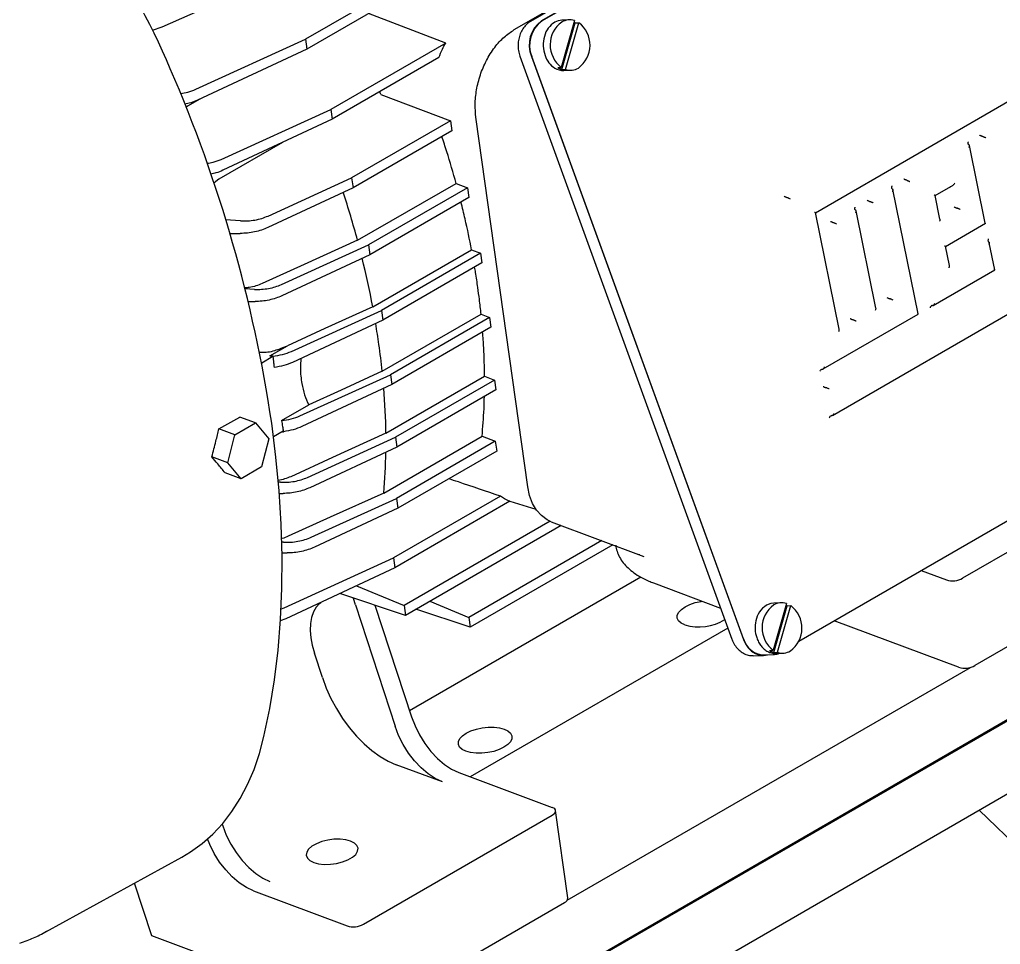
# Model space of a CAD drawing. Header units: millimetres. Extents: x 1293 to 41893, y 1011 to 26911.
# Drawn here: x 3806.8 to 3975.8, y 23083.4 to 23242.7 of the extents above; entities that cross this region are included whole.
import ezdxf

# ---------------------------------------------------------------- set-up
doc = ezdxf.new("R2010")
doc.units = ezdxf.units.MM
doc.header["$LTSCALE"] = 50
doc.layers.add('CAPA_1', color=7, linetype='Continuous')
doc.dimstyles.new('SLDDIMSTYLE3', dxfattribs={"dimtxt": 0.18, "dimasz": 100, "dimexe": 0, "dimexo": 0.0625, "dimgap": 0, "dimtad": 0, "dimtih": 1, "dimtoh": 1, "dimdec": 0, "dimrnd": 1e-09, "dimzin": 0, "dimdsep": 46, "dimtxsty": 'Standard', "dimsah": 1, "dimcen": 0.09, "dimadec": 0, "dimazin": 0, "dimtfac": 100, "dimtdec": 0, "dimtofl": 0, "dimtmove": 0, "dimatfit": 3, "dimfxl": 1, "dimfrac": 2, "dimtolj": 1, "dimtzin": 0, "dimarcsym": 0})

msp = doc.modelspace()

# ---------------------------------------------------------------- linework, layer by layer
at = {"color": 7, "linetype": 'Continuous', "lineweight": 25}
for p, q in [((3956.4858443, 23297.241264), (3856.0766814, 23239.2762881)), ((3956.7229939, 23295.5512708), (3856.313831, 23237.5862948)), ((3963.701409, 23282.0949162), (3894.876349, 23242.3630548)), ((3965.5903014, 23282.2181081), (3896.7652414, 23242.4862466)), ((3965.5652921, 23282.1300543), (3896.834513, 23242.45262)), ((3943.8568365, 23270.8317866), (3892.0023392, 23240.8968225)), ((3852.5674032, 23250.7782188), (3831.3474349, 23241.3675035)), ((3880.2361288, 23238.6358342), (3866.9231858, 23243.710945)), ((3831.3474349, 23241.3675035), (3829.690738, 23240.8209023)), ((3902.4407864, 23242.4872565), (3900.1571848, 23234.4470718)), ((3901.5073808, 23242.6192485), (3900.2587044, 23242.5734087)), ((3900.2675824, 23234.067488), (3902.551184, 23242.1076727)), ((3900.8919206, 23234.0904079), (3903.1755222, 23242.1305926)), ((3902.551184, 23242.1076727), (3903.1755222, 23242.1305926)), ((3837.218991, 23230.6772713), (3856.0766814, 23239.2762881)), ((3856.0766814, 23239.2762881), (3856.313831, 23237.5862948)), ((3880.2361288, 23238.6358342), (3860.4304695, 23227.2022705)), ((3856.313831, 23237.5862948), (3837.4843539, 23228.7862227)), ((3879.0769081, 23236.1397336), (3860.6676191, 23225.5122773)), ((3893.039485, 23236.3498411), (3929.5558028, 23135.9635176)), ((3895.0145869, 23236.3224806), (3931.5309047, 23135.9361572)), ((3931.555914, 23136.024211), (3895.0838584, 23236.288854)), ((3899.5328466, 23234.4241519), (3900.1571848, 23234.4470718)), ((3900.2675824, 23234.067488), (3900.8919206, 23234.0904079)), ((3900.5766497, 23233.9125761), (3901.8253262, 23233.9584159)), ((3943.9267043, 23209.4146594), (3982.2988966, 23231.5664545)), ((3869.047499, 23229.7996504), (3868.8694643, 23230.2471017)), ((3869.047499, 23229.7996504), (3881.0454195, 23225.2258476)), ((3835.7506521, 23227.7402005), (3835.4871269, 23227.5419658)), ((3837.8953139, 23228.9782874), (3835.7506521, 23227.7402005)), ((3841.5727792, 23218.6032537), (3860.4304695, 23227.2022705)), ((3860.4304695, 23227.2022705), (3860.6676191, 23225.5122773)), ((3894.3844964, 23162.185516), (3885.451672, 23225.8432757)), ((3860.6676191, 23225.5122773), (3841.838142, 23216.7122052)), ((3881.0454195, 23225.2258476), (3864.037406, 23215.4073304)), ((3881.0454195, 23225.2258476), (3881.2825691, 23223.5358544)), ((3881.2825691, 23223.5358544), (3864.2745556, 23213.7173372)), ((3852.1013773, 23221.5087914), (3841.1648348, 23215.1952598)), ((3973.1989306, 23207.586906), (3970.4542854, 23221.0104179)), ((3840.6403025, 23214.8076035), (3840.2671534, 23214.4445695)), ((3841.1648348, 23215.1952598), (3840.6403025, 23214.8076035)), ((3849.6373797, 23208.8409872), (3864.037406, 23215.4073304)), ((3864.037406, 23215.4073304), (3864.2745556, 23213.7173372)), ((3865.0478884, 23204.6607103), (3882.0372829, 23214.468479)), ((3882.0372829, 23214.468479), (3883.993765, 23213.7226361)), ((3964.5412947, 23212.3695261), (3967.671248, 23214.1764098)), ((3864.2745556, 23213.7173372), (3849.5884261, 23206.8536841)), ((3883.993765, 23213.7226361), (3866.9377665, 23203.8764178)), ((3883.993765, 23213.7226361), (3884.2309146, 23212.0326429)), ((3961.6445285, 23191.9736531), (3957.2648705, 23213.3936864)), ((3965.3807009, 23208.293265), (3964.5452154, 23212.3794575)), ((3967.1932226, 23213.9004516), (3967.13027, 23213.7748989)), ((3884.2309146, 23212.0326429), (3867.1749161, 23202.1864246)), ((3948.0374513, 23189.3381816), (3943.930973, 23209.4221473)), ((3954.3637, 23192.9902472), (3950.9381382, 23209.743986)), ((3844.8801844, 23208.0062872), (3842.3226872, 23208.1693692)), ((3966.3310121, 23203.6171174), (3973.227506, 23207.5983787)), ((3973.1141478, 23207.5329384), (3973.1907767, 23207.4879644)), ((3851.947457, 23197.0409082), (3866.9377665, 23203.8764178)), ((3866.9377665, 23203.8764178), (3867.1749161, 23202.1864246)), ((3974.834427, 23199.5880194), (3973.8803307, 23204.2543139)), ((3867.1749161, 23202.1864246), (3852.0193368, 23195.1033713)), ((3867.6712702, 23193.2165723), (3884.6987403, 23203.0463216)), ((3886.2362475, 23202.4601988), (3869.1564364, 23192.6002338)), ((3884.6987403, 23203.0463216), (3886.2362475, 23202.4601988)), ((3886.2362475, 23202.4601988), (3886.4733971, 23200.7702056)), ((3967.0161973, 23200.2943784), (3966.3352808, 23203.6246053)), ((3886.4733971, 23200.7702056), (3869.393586, 23190.9102405)), ((3946.8575498, 23174.4839611), (3989.0293983, 23198.829251)), ((3964.2332956, 23193.4604486), (3974.8305063, 23199.578088)), ((3974.8267567, 23199.4867126), (3974.7510695, 23199.5322301)), ((3847.3068172, 23196.2151275), (3845.6662743, 23196.3055595)), ((3846.2042181, 23194.1046171), (3847.4010001, 23194.1092361)), ((3853.6508894, 23185.5297784), (3869.1564364, 23192.6002338)), ((3869.1564364, 23192.6002338), (3869.393586, 23190.9102405)), ((3869.393586, 23190.9102405), (3853.8444085, 23183.6432367)), ((3869.3082386, 23182.0991035), (3886.3385865, 23191.9305141)), ((3887.7915597, 23191.3766171), (3870.7117486, 23181.516652)), ((3886.3385865, 23191.9305141), (3887.7915597, 23191.3766171)), ((3887.7915597, 23191.3766171), (3888.0287093, 23189.6866238)), ((3945.2545496, 23182.5042517), (3961.6406078, 23191.9637217)), ((3961.6368582, 23191.8723463), (3961.561171, 23191.9178638)), ((3888.0287093, 23189.6866238), (3870.9488982, 23179.8266588)), ((3849.9189098, 23184.7596722), (3852.961353, 23186.5160373)), ((3850.465472, 23184.6320229), (3848.5407748, 23183.5209189)), ((3855.1392729, 23174.4156774), (3870.7117486, 23181.516652)), ((3869.948479, 23171.4224596), (3886.9467202, 23181.2353354)), ((3870.7117486, 23181.516652), (3870.9488982, 23179.8266588)), ((3888.6433298, 23180.5885601), (3871.5873313, 23170.7423418)), ((3886.9467202, 23181.2353354), (3888.6433298, 23180.5885601)), ((3888.6433298, 23180.5885601), (3888.8804794, 23178.8985669)), ((3870.9488982, 23179.8266588), (3855.4665493, 23172.5908877)), ((3888.8804794, 23178.8985669), (3871.8244809, 23169.0523486)), ((3851.9580938, 23173.6189327), (3856.6398743, 23176.3216671)), ((3841.1818423, 23172.1943858), (3844.7808352, 23174.2141829)), ((3847.4564712, 23173.2143731), (3844.7808352, 23174.2141829)), ((3843.9183194, 23171.1718415), (3841.1818423, 23172.1943858)), ((3843.9183194, 23171.1718415), (3847.4564712, 23173.2143731)), ((3847.4564712, 23173.2143731), (3849.7576276, 23170.4438872)), ((3852.2663598, 23171.798402), (3850.5800019, 23170.8248883)), ((3941.1008008, 23135.6389816), (4004.5893803, 23172.2901584)), ((3842.6813239, 23166.358824), (3843.9183194, 23171.1718415)), ((3849.7576276, 23170.4438872), (3848.5206322, 23165.6308698)), ((3852.0970279, 23171.7006488), (3852.2832759, 23171.7014855)), ((3856.4090436, 23163.8211151), (3871.5873313, 23170.7423418)), ((3869.571831, 23161.13965), (3886.5019801, 23170.913217)), ((3871.5873313, 23170.7423418), (3871.8244809, 23169.0523486)), ((3886.5019801, 23170.913217), (3888.789237, 23170.0412774)), ((3871.8244809, 23169.0523486), (3856.8565986, 23162.0570166)), ((3888.789237, 23170.0412774), (3871.7812235, 23160.2227602)), ((3888.789237, 23170.0412774), (3889.0263866, 23168.3512841)), ((3842.6813239, 23166.358824), (3839.9537205, 23167.3780526)), ((3889.0263866, 23168.3512841), (3872.0183731, 23158.5327669)), ((3844.9824803, 23163.5883382), (3842.6813239, 23166.358824)), ((3848.5206322, 23165.6308698), (3844.9824803, 23163.5883382)), ((4001.8269368, 23165.2496707), (3969.3000248, 23146.4722841)), ((3844.9824803, 23163.5883382), (3842.2460033, 23164.6108825)), ((3851.7679181, 23162.9893793), (3851.3395444, 23163.0114153)), ((3851.5097249, 23161.0679827), (3852.2388176, 23161.0683376)), ((3857.0730889, 23153.515921), (3871.7812235, 23160.2227602)), ((3889.6778286, 23160.5946623), (3871.2685397, 23149.9672061)), ((3871.7812235, 23160.2227602), (3872.0183731, 23158.5327669)), ((3872.0183731, 23158.5327669), (3857.6398909, 23151.8128947)), ((3891.3113276, 23159.7107644), (3871.5056893, 23148.2772128)), ((3891.2993549, 23159.7143624), (3895.759408, 23158.3740454)), ((3898.2232926, 23156.2784913), (3873.0731336, 23141.7596136)), ((3900.1388482, 23155.5574213), (3873.3102832, 23140.0696204)), ((3898.431339, 23156.1954694), (3914.3976843, 23150.229296)), ((3852.3128445, 23152.6707343), (3851.9198853, 23152.6929346)), ((3907.137233, 23152.9423221), (3884.2060715, 23139.7044443)), ((3909.0583419, 23152.2244578), (3884.4432211, 23138.014451)), ((3851.9699066, 23150.8171665), (3852.9062743, 23150.810166)), ((3852.4108493, 23141.3681893), (3871.2685397, 23149.9672061)), ((3871.2685397, 23149.9672061), (3871.5056893, 23148.2772128)), ((3913.6643221, 23150.5033782), (3913.5243317, 23150.5563642)), ((4003.938887, 23150.1993334), (3971.4119751, 23131.4219468)), ((3871.5056893, 23148.2772128), (3852.6762122, 23139.4771407)), ((3913.8748009, 23146.6376055), (3874.0131512, 23123.6259649)), ((3962.1592133, 23147.7957443), (3966.4930828, 23146.1762994)), ((3864.8562884, 23145.1695743), (3873.0731336, 23141.7596136)), ((3916.0460968, 23145.6472225), (3927.6043462, 23141.3282304)), ((3873.3102832, 23140.0696204), (3861.9851106, 23143.8277117)), ((3845.4656607, 23046.2350833), (4010.457243, 23141.4826963)), ((3845.6977821, 23046.1483461), (4010.6893644, 23141.3959591)), ((3851.8027788, 23141.1552518), (3852.4108493, 23141.3681893)), ((3858.5172744, 23142.1261107), (3858.7052082, 23142.2948292)), ((3864.677505, 23141.8641469), (3871.5170706, 23120.9782668)), ((3868.0574888, 23141.8126827), (3874.3454977, 23122.611083)), ((3868.1342669, 23141.787205), (3868.0767125, 23141.7539795)), ((3873.0731336, 23141.7596136), (3873.3102832, 23140.0696204)), ((3877.4991404, 23142.4877962), (3884.2060715, 23139.7044443)), ((3938.9571042, 23142.100933), (3936.6735027, 23134.0607483)), ((3938.0236987, 23142.232925), (3936.7750222, 23142.1870852)), ((3936.7839002, 23133.6811645), (3939.0675018, 23141.7213492)), ((3937.4082384, 23133.7040845), (3939.69184, 23141.7442691)), ((3939.0675018, 23141.7213492), (3939.69184, 23141.7442691)), ((3884.4432211, 23138.014451), (3875.1132646, 23141.1104594)), ((3884.2060715, 23139.7044443), (3884.4432211, 23138.014451)), ((3852.6762122, 23139.4771407), (3851.7238505, 23139.1103495)), ((3968.605033, 23131.1259621), (3947.1626119, 23139.1383907)), ((3928.8549942, 23137.8900975), (3884.4758411, 23112.2705578)), ((3858.9994121, 23129.3430076), (3857.6103224, 23133.5848503)), ((3933.3370357, 23133.1164644), (3935.0019377, 23133.1775842)), ((3935.026947, 23133.265638), (3936.685365, 23133.3265197)), ((3936.0491644, 23134.0378284), (3936.6735027, 23134.0607483)), ((3936.7839002, 23133.6811645), (3937.4082384, 23133.7040845)), ((3937.0929675, 23133.5262526), (3938.341644, 23133.5720924)), ((3847.3349529, 23034.4814179), (4012.3265351, 23129.7290309)), ((3901.1784655, 23091.0094476), (3970.6562608, 23131.1181251)), ((3879.6626086, 23111.3794074), (3871.7268152, 23114.3447898)), ((3882.4910357, 23113.0122236), (3898.6108318, 23106.98871)), ((3901.2891633, 23091.3998931), (3899.177213, 23106.4502304)), ((3972.16305, 23106.5431445), (4041.9828387, 23038.928464)), ((3866.0624348, 23086.874492), (3898.5893467, 23105.6518785)), ((3841.7284214, 23104.10903), (3841.8185858, 23103.8336965)), ((3811.3614592, 23085.5776545), (3834.7917803, 23098.4439432)), ((3829.6207453, 23084.8857036), (3826.6456633, 23093.9706672)), ((3847.1356967, 23092.6020208), (3863.2554927, 23086.5785072)), ((3868.174385, 23071.8241546), (3900.7012969, 23090.6015412)), ((3811.4781045, 23085.6421293), (3811.3614592, 23085.5776545)), ((3865.367443, 23071.5281699), (3829.6207453, 23084.8857036))]:
    msp.add_line(p, q, dxfattribs=at)
at = {"color": 7, "linetype": 'Continuous', "lineweight": 25, "flags": 128}
for points in [[(3865.0478884, 23204.6607103), (3855.8388979, 23200.4837384), (3848.6027972, 23197.2021035)], [(3867.6712702, 23193.2165723), (3859.433761, 23189.4642469), (3852.961353, 23186.5160373)], [(3851.2512484, 23185.8056101), (3852.2089141, 23186.2034429), (3852.961353, 23186.5160373)], [(3849.9189098, 23184.7596722), (3850.2249804, 23184.68818), (3850.465472, 23184.6320229)], [(3850.4546913, 23184.7324813), (3850.1546533, 23184.7477075), (3849.9189098, 23184.7596722)], [(3869.3082386, 23182.0991035), (3862.2139551, 23178.8637388), (3856.6398743, 23176.3216671)], [(3848.9348685, 23119.1881921), (3849.9321569, 23124.0048433), (3850.7394636, 23128.9733936), (3851.3554634, 23134.0856865), (3851.779145, 23139.3333294), (3852.0098129, 23144.7077076), (3852.0470885, 23150.1999984), (3851.8909104, 23155.8011854), (3851.5415352, 23161.5020736), (3850.9995363, 23167.293304), (3850.2658035, 23173.1653697)], [(3869.948479, 23171.4224596), (3860.7569777, 23167.2382594), (3853.534931, 23163.9507624)], [(3898.431339, 23156.1954694), (3897.7157129, 23156.5282321), (3896.7329698, 23157.240062), (3895.8897277, 23158.1875805), (3895.20675, 23159.3474566), (3894.700854, 23160.6911303), (3894.3844964, 23162.185516)], [(3869.571831, 23161.13965), (3860.3560639, 23156.9654782), (3853.1145143, 23153.6861167)], [(3864.677505, 23141.8641469), (3864.3518059, 23142.9999691), (3864.3405554, 23143.0460922)], [(3858.5172744, 23142.1261107), (3857.9328835, 23141.471685), (3857.4720467, 23140.6626156), (3857.143506, 23139.7142502), (3856.9534936, 23138.644579), (3856.9056141, 23137.4738934), (3857.0007758, 23136.2244009), (3857.2371733, 23134.9198039), (3857.6103224, 23133.5848503)], [(3921.4388873, 23138.4351311), (3920.7984947, 23138.7531041), (3920.3556815, 23139.1506549), (3920.132652, 23139.6078486), (3920.1405899, 23140.1017596), (3920.3790973, 23140.6076211), (3920.8362143, 23141.1000672), (3921.4890191, 23141.5544046), (3922.3047775, 23141.9478508), (3923.2425839, 23142.2606768), (3924.2554127, 23142.4771962), (3924.4514801, 23142.5063676)], [(3936.7750222, 23142.1870852), (3936.2655808, 23142.118526), (3935.4954733, 23141.8112817)], [(3931.5309047, 23135.9361572), (3931.8965395, 23135.141907), (3932.3749338, 23134.4513856), (3932.9477033, 23133.8911294), (3933.5928366, 23133.4826687), (3934.2855418, 23133.2417005), (3934.9991985, 23133.1774849), (3935.6988947, 23133.2903057)], [(3858.9994121, 23129.3430076), (3859.6662416, 23127.5344543), (3860.4747129, 23125.7456179), (3861.413391, 23124.0018003), (3862.4689988, 23122.3276663), (3863.6266057, 23120.7468954), (3864.8698382, 23119.2818462), (3866.1811116, 23117.9532408), (3867.5418792, 23116.7798713), (3868.9328938, 23115.7783342), (3870.3344806, 23114.9627953), (3871.7268152, 23114.3447898)], [(3874.3454977, 23122.611083), (3874.9560447, 23121.0219334), (3875.732889, 23119.4681477), (3876.6552784, 23117.9912328), (3877.698573, 23116.630642), (3878.8349028, 23115.4227213), (3880.0339127, 23114.3997381), (3881.2635731, 23113.5890199), (3882.4910357, 23113.0122236)], [(3879.6626086, 23111.3794074), (3878.435146, 23111.9562037), (3877.2054856, 23112.7669219), (3876.0064757, 23113.789905), (3874.8701459, 23114.9978258), (3873.8268513, 23116.3584166), (3872.9044618, 23117.8353315), (3872.1276176, 23119.3891171), (3871.5170706, 23120.9782668)], [(3883.7265256, 23116.6642481), (3883.0861331, 23116.9822211), (3882.6433198, 23117.3797719), (3882.4202903, 23117.8369656), (3882.4282283, 23118.3308766), (3882.6667356, 23118.8367382), (3883.1238526, 23119.3291843), (3883.7766575, 23119.7835216), (3884.5924159, 23120.1769678), (3885.5302222, 23120.4897938), (3886.543051, 23120.7063132), (3887.5801149, 23120.8156689), (3888.589411, 23120.8123773), (3889.520329, 23120.6966034), (3890.3261889, 23120.4741526)], [(3890.3261889, 23120.4741526), (3890.9665815, 23120.1561796), (3891.4093947, 23119.7586288), (3891.6324242, 23119.3014351), (3891.6244862, 23118.8075241), (3891.3859789, 23118.3016625), (3890.9288619, 23117.8092164), (3890.2760571, 23117.3548791), (3889.4602987, 23116.9614329), (3888.5224923, 23116.6486069), (3887.5096635, 23116.4320875), (3886.4725997, 23116.3227318), (3885.4633036, 23116.3260234), (3884.5323855, 23116.4417973), (3883.7265256, 23116.6642481)], [(3834.7917803, 23098.4439432), (3836.2596525, 23099.3187317), (3838.2588311, 23100.7554741), (3840.1234317, 23102.4004329), (3841.8470764, 23104.2479816), (3843.4238699, 23106.2918011), (3844.8484189, 23108.5249007), (3846.1158509, 23110.9396424), (3847.2218309, 23113.5277669), (3848.162576, 23116.2804218), (3848.9348685, 23119.1881921)], [(3898.5893467, 23105.6518785), (3898.8384852, 23105.8211517), (3899.0245277, 23106.0039193), (3899.1403246, 23106.1931577), (3899.181426, 23106.3815947), (3899.1462523, 23106.5619887), (3899.0361553, 23106.7274073), (3898.8553659, 23106.8714934), (3898.6108318, 23106.98871)], [(3841.8185858, 23103.8336965), (3842.4291328, 23102.2445468), (3843.205977, 23100.6907611), (3844.1283665, 23099.2138462), (3845.1716611, 23097.8532554), (3846.3079909, 23096.6453347), (3847.5070008, 23095.6223516), (3848.7366612, 23094.8116334), (3849.9641238, 23094.2348371)], [(3847.1356967, 23092.6020208), (3845.9082341, 23093.1788171), (3844.6785737, 23093.9895353), (3843.4795638, 23095.0125185), (3842.343234, 23096.2204392), (3841.2999394, 23097.58103), (3840.3775499, 23099.0579449), (3839.6007056, 23100.6117306), (3839.2152629, 23101.5583506)], [(3863.8639391, 23101.1894353), (3863.0215476, 23101.4162851), (3862.0431877, 23101.5231962), (3860.9857181, 23101.5039553), (3859.9105951, 23101.3596806), (3858.880301, 23101.0987569), (3857.9547126, 23100.7363481), (3857.1876219, 23100.293516), (3856.6236093, 23099.7959965), (3856.2954532, 23099.2727036), (3856.2222249, 23098.7540492), (3856.40818, 23098.2701755), (3856.8425117, 23097.8492036), (3857.499978, 23097.5155987)], [(3857.499978, 23097.5155987), (3858.3423695, 23097.2887489), (3859.3207294, 23097.1818378), (3860.378199, 23097.2010787), (3861.453322, 23097.3453534), (3862.4836161, 23097.6062771), (3863.4092045, 23097.9686859), (3864.1762952, 23098.411518), (3864.7403078, 23098.9090375), (3865.0684639, 23099.4323304), (3865.1416922, 23099.9509848), (3864.9557371, 23100.4348585), (3864.5214054, 23100.8558304), (3863.8639391, 23101.1894353)]]:
    msp.add_lwpolyline(points, dxfattribs=at)
at = {"color": 7, "linetype": 'Continuous', "lineweight": 25}
for centre, radius, start, end in [((3723.5521526, 23188.2537673), 118.5037943, 22.794933415, 48.831450371), ((3899.7967164, 23238.2947399), 5.1728686, 125.876045697, 202.41236716), ((3899.865988, 23238.2611133), 5.1728686, 125.876045697, 202.41236716), ((3903.0790595, 23238.3191018), 4.8507698, 126.000243107, 232.961410473), ((3900.4801753, 23239.5976246), 3.0021591, 118.651155519, 119.998684705), ((3900.3698761, 23239.8321743), 2.7434878, 92.322378354, 118.978356131), ((3901.604157, 23239.9160779), 2.7038691, 71.975758257, 120.59861515), ((3900.7921193, 23239.4476208), 3.1890727, 56.523750045, 60.441159465), ((3900.2536475, 23238.2585626), 4.8507698, 306.000243107, 52.961410473), ((3901.2321538, 23237.7724093), 4.090131, 198.507142528, 237.805907473), ((3900.4903355, 23236.6942946), 2.7830574, 238.904406374, 271.777265691), ((3901.2102221, 23236.9444658), 3.0274694, 236.354555083, 251.858653713), ((3901.72855, 23236.6615864), 2.7038691, 251.975758257, 300.59861515), ((3610.4527773, 23137.5045107), 242.4499627, 8.458060999, 23.496126027), ((3703.3020948, 23161.1069614), 167.5071067, 15.070735608, 18.021942367), ((3718.2390843, 23164.9500653), 152.0821279, 10.711476832, 13.931667831), ((3732.1529485, 23167.5221889), 137.9313899, 7.993216667, 9.524045504), ((3738.8429357, 23168.4513285), 131.177197, 5.971903347, 7.997658433), ((3753.9750084, 23169.7821745), 115.9850698, 0.810315861, 4.6505583), ((3772.8826351, 23169.7647454), 97.0731316, 354.902460588, 359.060393922), ((3967.5400292, 23149.7053576), 3.6810798, 253.476243981, 298.562647995), ((3937.6878116, 23138.3723723), 4.0782894, 122.517908773, 169.414216868), ((3939.5953774, 23137.9327783), 4.8507698, 126.000243107, 232.961410473), ((3938.1204748, 23139.5297545), 2.7038691, 71.975758257, 120.59861515), ((3937.3084371, 23139.0612974), 3.1890727, 56.52375003, 60.441159481), ((3936.7699653, 23137.8722391), 4.8507698, 306.000243107, 52.961410473), ((3923.8821635, 23146.5099044), 8.436324, 253.165161098, 301.79916024), ((3939.0266202, 23137.934009), 5.4779666, 167.479360515, 197.897636484), ((3935.1927759, 23137.0373327), 3.7753384, 195.566257195, 267.48251608), ((3937.7265399, 23136.5581423), 3.0274694, 236.354555083, 251.858653713), ((3938.2448679, 23136.275263), 2.7038691, 251.975758258, 300.59861515), ((3969.6519795, 23134.6550202), 3.6810798, 253.476243981, 298.562647995), ((3900.383068, 23091.4514826), 0.9075627, 290.526542473, 356.741319294), ((3864.3024392, 23090.1075654), 3.6810798, 253.476243981, 298.562647995)]:
    msp.add_arc(centre, radius, start, end, dxfattribs=at)
for points, knots in [([(3894.876349, 23242.3630548), (3894.7190119, 23242.2624558), (3894.3183651, 23242.0062882), (3893.7656756, 23241.4437438), (3893.2625569, 23240.6755578), (3892.9067501, 23239.7885016), (3892.7136606, 23238.8210416), (3892.6986285, 23237.8173514), (3892.8296139, 23236.9832171), (3892.9865425, 23236.5096177), (3893.039485, 23236.3498411)], [0, 0, 0, 0, 0.087386225, 0.2225223161, 0.3595274232, 0.4991611681, 0.6406643265, 0.7833470193, 0.9269085112, 1, 1, 1, 1]), ([(3885.451672, 23225.8432757), (3885.3842025, 23226.5767429), (3885.2451826, 23228.0880413), (3885.5036662, 23230.5796765), (3886.1458271, 23233.1518354), (3887.2056814, 23235.669722), (3888.6153427, 23237.9038385), (3890.2497784, 23239.727911), (3891.4318713, 23240.5163356), (3892.0023392, 23240.8968225)], [0, 0, 0, 0, 0.1342139828, 0.2765459413, 0.4235484258, 0.5711707234, 0.7221794456, 0.8659261984, 1, 1, 1, 1]), ([(3879.0769081, 23236.1397336), (3879.2634465, 23236.623604), (3879.5965519, 23237.4876608), (3880.040702, 23238.2850026), (3880.2361288, 23238.6358342)], [0, 0, 0, 0, 0.5599983886, 1, 1, 1, 1]), ([(3834.5501715, 23229.9634784), (3834.9783269, 23230.0234995), (3835.9439423, 23230.1588647), (3836.7630674, 23230.4919028), (3837.218991, 23230.6772713)], [0, 0, 0, 0, 0.4434016542, 1, 1, 1, 1]), ([(3837.4843539, 23228.7862227), (3837.1049964, 23228.6231725), (3836.4265425, 23228.3315686), (3835.6324643, 23228.1580286), (3835.282395, 23228.0815235)], [0, 0, 0, 0, 0.5591500376, 1, 1, 1, 1]), ([(3882.0372829, 23214.468479), (3881.524465, 23216.2847722), (3880.7652035, 23218.973917), (3879.8632589, 23221.6718087), (3879.5705027, 23222.5474994)], [0, 0, 0, 0, 0.67541665094, 1, 1, 1, 1]), ([(3972.753824, 23222.534854), (3972.7301752, 23222.5418498), (3972.6792329, 23222.5569197), (3972.5762968, 23222.5957226), (3972.4572885, 23222.6457094), (3972.3340112, 23222.7027966), (3972.2640723, 23222.7396986), (3972.2294841, 23222.7579484)], [0, 0, 0, 0, 0.1467541849, 0.3161257458, 0.5102477616, 0.757793254, 1, 1, 1, 1]), ([(3972.753824, 23222.534854), (3972.7774728, 23222.5278582), (3972.8284152, 23222.5127883), (3972.9313513, 23222.4739854), (3973.0503595, 23222.4239986), (3973.1736368, 23222.3669114), (3973.2435757, 23222.3300095), (3973.2781639, 23222.3117596)], [0, 0, 0, 0, 0.1467541849, 0.3161257458, 0.5102477616, 0.757793254, 1, 1, 1, 1]), ([(3970.349661, 23221.1469602), (3970.3297519, 23221.156115), (3970.2868655, 23221.1758354), (3970.2479358, 23221.2515885), (3970.2322156, 23221.3612022), (3970.24626, 23221.4975635), (3970.2800264, 23221.5943332), (3970.2967256, 23221.6421907)], [0, 0, 0, 0, 0.1467541849, 0.3161257458, 0.5102477616, 0.757793254, 1, 1, 1, 1]), ([(3970.4025964, 23220.6517298), (3970.4232183, 23220.7132211), (3970.4641881, 23220.835387), (3970.4656556, 23220.985442), (3970.4347229, 23221.0781461), (3970.398519, 23221.1268397), (3970.3653439, 23221.1405017), (3970.349661, 23221.1469602)], [0, 0, 0, 0, 0.3101202174, 0.6161207974, 0.7588957144, 0.8860223931, 1, 1, 1, 1]), ([(3839.1260452, 23217.9281817), (3839.47763, 23217.9787262), (3840.3653875, 23218.1063518), (3841.1181428, 23218.4161482), (3841.5727792, 23218.6032537)], [0, 0, 0, 0, 0.396037037, 1, 1, 1, 1]), ([(3841.838142, 23216.7122052), (3841.459382, 23216.5485447), (3840.8140011, 23216.2696786), (3840.0584588, 23216.1032982), (3839.7463278, 23216.0345628)], [0, 0, 0, 0, 0.58687817194, 1, 1, 1, 1]), ([(3957.1068271, 23214.0278243), (3957.0862052, 23213.966333), (3957.0452353, 23213.8441671), (3957.0437678, 23213.6941122), (3957.0747006, 23213.601408), (3957.1109044, 23213.5527144), (3957.1440796, 23213.5390524), (3957.1597625, 23213.5325939)], [0, 0, 0, 0, 0.3101202174, 0.6161207974, 0.7588957144, 0.8860223931, 1, 1, 1, 1]), ([(3959.6864907, 23214.9912431), (3959.6628419, 23214.9982389), (3959.6118995, 23215.0133087), (3959.5089634, 23215.0521117), (3959.3899552, 23215.1020985), (3959.2666779, 23215.1591857), (3959.196739, 23215.1960876), (3959.1621508, 23215.2143375)], [0, 0, 0, 0, 0.1467541849, 0.3161257458, 0.5102477616, 0.757793254, 1, 1, 1, 1]), ([(3959.6864907, 23214.9912431), (3959.7101395, 23214.9842472), (3959.7610819, 23214.9691774), (3959.864018, 23214.9303744), (3959.9830262, 23214.8803877), (3960.1063035, 23214.8233004), (3960.1762424, 23214.7863985), (3960.2108306, 23214.7681487)], [0, 0, 0, 0, 0.1467541849, 0.3161257458, 0.5102477616, 0.757793254, 1, 1, 1, 1]), ([(3967.9351376, 23214.521147), (3967.906979, 23214.4620523), (3967.8510357, 23214.3446479), (3967.7507237, 23214.2259487), (3967.6857583, 23214.1874419), (3967.6701581, 23214.1781953)], [0, 0, 0, 0, 0.4350598352, 0.8643403351, 1, 1, 1, 1]), ([(3957.1597625, 23213.5325939), (3957.1796715, 23213.5234391), (3957.2225579, 23213.5037187), (3957.2614876, 23213.4279657), (3957.2772078, 23213.318352), (3957.2631635, 23213.1819906), (3957.229397, 23213.0852209), (3957.2126979, 23213.0373635)], [0, 0, 0, 0, 0.1467541849, 0.3161257458, 0.5102477616, 0.757793254, 1, 1, 1, 1]), ([(3964.541671, 23212.3788016), (3964.5408243, 23212.3825741), (3964.5383133, 23212.3937622), (3964.4890629, 23212.4291417), (3964.4292059, 23212.4632557), (3964.3996037, 23212.4801267)], [0, 0, 0, 0, 0.2045444759, 0.6066078336, 1, 1, 1, 1]), ([(3884.6987403, 23203.0463216), (3884.348065, 23204.8076481), (3883.8065574, 23207.5274617), (3883.1146123, 23210.2780964), (3882.8707646, 23211.247445)], [0, 0, 0, 0, 0.6475909171, 1, 1, 1, 1]), ([(3938.5474247, 23212.2593924), (3938.5900641, 23212.2370403), (3938.6748043, 23212.1926184), (3938.8116627, 23212.1311476), (3938.9199786, 23212.0874168), (3938.9927374, 23212.0604454), (3939.0322089, 23212.0480652), (3939.0508486, 23212.0422189)], [0, 0, 0, 0, 0.3085299524, 0.6131640974, 0.7566459529, 0.885081107, 1, 1, 1, 1]), ([(3939.0508486, 23212.0422189), (3939.0548972, 23212.041033), (3939.0621213, 23212.038917), (3939.0688201, 23212.0370977), (3939.0717647, 23212.036298)], [0, 0, 0, 0, 0.5604370799, 1, 1, 1, 1]), ([(3939.0717647, 23212.036298), (3939.0755258, 23212.035273), (3939.082248, 23212.0334411), (3939.0894905, 23212.031314), (3939.0926808, 23212.0303771)], [0, 0, 0, 0, 0.5595073742, 1, 1, 1, 1]), ([(3939.0926808, 23212.0303771), (3939.1171942, 23212.0225694), (3939.1699939, 23212.0057525), (3939.2686729, 23211.9674973), (3939.4268623, 23211.90038), (3939.5256336, 23211.8495031), (3939.5961046, 23211.8132036)], [0, 0, 0, 0, 0.1486428929, 0.3201629685, 0.5149524084, 1, 1, 1, 1]), ([(3952.8359021, 23211.5622718), (3952.8809594, 23211.5386963), (3952.9704754, 23211.4918583), (3953.116444, 23211.4269164), (3953.2300963, 23211.3819652), (3953.3045052, 23211.3553269), (3953.3423511, 23211.3443613), (3953.360242, 23211.3391774)], [0, 0, 0, 0, 0.3101202174, 0.6161207974, 0.7588957144, 0.8860223931, 1, 1, 1, 1]), ([(3953.360242, 23211.3391774), (3953.3838909, 23211.3321816), (3953.4348332, 23211.3171118), (3953.5377693, 23211.2783088), (3953.6567776, 23211.228322), (3953.7800548, 23211.1712348), (3953.8499937, 23211.1343329), (3953.884582, 23211.116083)], [0, 0, 0, 0, 0.1467541849, 0.3161257458, 0.5102477616, 0.757793254, 1, 1, 1, 1]), ([(3943.7848777, 23209.5251816), (3943.8214325, 23209.5040295), (3943.8940565, 23209.4620063), (3943.9366193, 23209.4282046), (3943.9309384, 23209.4221497), (3943.9309245, 23209.4221349)], [0, 0, 0, 0, 0.5027295916, 0.9987809229, 1, 1, 1, 1]), ([(3950.8335138, 23209.8805283), (3950.8136048, 23209.8896831), (3950.7707184, 23209.9094035), (3950.7317886, 23209.9851565), (3950.7160684, 23210.0947702), (3950.7301128, 23210.2311315), (3950.7638792, 23210.3279013), (3950.7805784, 23210.3757587)], [0, 0, 0, 0, 0.1467541849, 0.3161257458, 0.5102477616, 0.757793254, 1, 1, 1, 1]), ([(3950.8864492, 23209.3852978), (3950.9070711, 23209.4467892), (3950.948041, 23209.568955), (3950.9495085, 23209.71901), (3950.9185757, 23209.8117141), (3950.8823718, 23209.8604077), (3950.8491967, 23209.8740698), (3950.8335138, 23209.8805283)], [0, 0, 0, 0, 0.31012021737, 0.61612079744, 0.75889571436, 0.88602239309, 1, 1, 1, 1]), ([(3967.8153823, 23210.4241511), (3967.8604396, 23210.4005756), (3967.9499556, 23210.3537376), (3968.0959243, 23210.2887957), (3968.2095765, 23210.2438445), (3968.2839854, 23210.2172062), (3968.3218313, 23210.2062405), (3968.3397223, 23210.2010567)], [0, 0, 0, 0, 0.3101202174, 0.6161207974, 0.7588957144, 0.8860223931, 1, 1, 1, 1]), ([(3968.8640622, 23209.9779623), (3968.8190049, 23210.0015379), (3968.7294889, 23210.0483759), (3968.5835203, 23210.1133178), (3968.469868, 23210.1582689), (3968.3954591, 23210.1849072), (3968.3576132, 23210.1958729), (3968.3397223, 23210.2010567)], [0, 0, 0, 0, 0.31012021737, 0.61612079743, 0.75889571436, 0.88602239309, 1, 1, 1, 1]), ([(3844.8801844, 23208.0062872), (3845.287893, 23207.9956185), (3846.1045709, 23207.9742481), (3847.3653352, 23208.1320123), (3848.5814854, 23208.4107211), (3849.2850817, 23208.6974293), (3849.6373797, 23208.8409872)], [0, 0, 0, 0, 0.2494209951, 0.4996131959, 0.7494510715, 1, 1, 1, 1]), ([(3947.0339934, 23207.6871118), (3947.0103445, 23207.6941077), (3946.9594022, 23207.7091775), (3946.8564661, 23207.7479804), (3946.7374578, 23207.7979672), (3946.6141806, 23207.8550544), (3946.5442417, 23207.8919564), (3946.5096534, 23207.9102062)], [0, 0, 0, 0, 0.1467541849, 0.3161257458, 0.5102477616, 0.757793254, 1, 1, 1, 1]), ([(3947.5583333, 23207.4640174), (3947.513276, 23207.487593), (3947.42376, 23207.534431), (3947.2777914, 23207.5993729), (3947.1641391, 23207.644324), (3947.0897302, 23207.6709623), (3947.0518843, 23207.681928), (3947.0339934, 23207.6871118)], [0, 0, 0, 0, 0.3101202174, 0.6161207974, 0.7588957144, 0.8860223931, 1, 1, 1, 1]), ([(3965.3771565, 23208.292609), (3965.3815492, 23208.2707565), (3965.3945766, 23208.2059495), (3965.3780928, 23208.081074), (3965.3449293, 23207.9846356), (3965.3285283, 23207.936942)], [0, 0, 0, 0, 0.2045444759, 0.6066078336, 1, 1, 1, 1]), ([(3973.0528353, 23207.6899404), (3973.0901753, 23207.6684737), (3973.1643595, 23207.6258256), (3973.20719, 23207.5880597), (3973.1949243, 23207.5807856), (3973.191022, 23207.5784714)], [0, 0, 0, 0, 0.4086466843, 0.8118649055, 1, 1, 1, 1]), ([(3843.0390529, 23205.8426549), (3843.0861863, 23205.8426087), (3843.690315, 23205.842016), (3844.2945549, 23205.84161), (3844.8516528, 23205.8412357)], [0, 0, 0, 0, 0.0780188158, 1, 1, 1, 1]), ([(3849.5884261, 23206.8536841), (3849.2383296, 23206.7054387), (3848.5370672, 23206.4084952), (3847.3287927, 23206.0917731), (3846.073727, 23205.8803688), (3845.2596859, 23205.8543017), (3844.8516528, 23205.8412357)], [0, 0, 0, 0, 0.2494385377, 0.4996390243, 0.7491971099, 1, 1, 1, 1]), ([(3973.7222873, 23204.8884519), (3973.7016654, 23204.8269605), (3973.6606956, 23204.7047947), (3973.6592281, 23204.5547397), (3973.6901608, 23204.4620356), (3973.7263647, 23204.413342), (3973.7595398, 23204.3996799), (3973.7752227, 23204.3932214)], [0, 0, 0, 0, 0.31012021737, 0.61612079744, 0.75889571436, 0.88602239309, 1, 1, 1, 1]), ([(3973.7752227, 23204.3932214), (3973.7951318, 23204.3840666), (3973.8380182, 23204.3643462), (3973.8769479, 23204.2885932), (3973.8926681, 23204.1789795), (3973.8786237, 23204.0426182), (3973.8448573, 23203.9458484), (3973.8281581, 23203.897991)], [0, 0, 0, 0, 0.1467541849, 0.3161257458, 0.5102477616, 0.757793254, 1, 1, 1, 1]), ([(3966.1891854, 23203.7276397), (3966.2257403, 23203.7064876), (3966.2983643, 23203.6644644), (3966.3409271, 23203.6306626), (3966.3352462, 23203.6246078), (3966.3352323, 23203.6245929)], [0, 0, 0, 0, 0.5027295916, 0.9987809229, 1, 1, 1, 1]), ([(3885.7776873, 23196.5355388), (3885.6530417, 23197.4023363), (3885.4850611, 23198.5704895), (3885.2834221, 23199.7491516), (3885.231404, 23200.0532183)], [0, 0, 0, 0, 0.7420238733, 1, 1, 1, 1]), ([(3966.9645083, 23199.9356903), (3966.9842905, 23199.9965697), (3967.0235921, 23200.1175198), (3967.0330699, 23200.2455304), (3967.0161902, 23200.2942466), (3967.0161488, 23200.294366)], [0, 0, 0, 0, 0.5027295916, 0.9987809229, 1, 1, 1, 1]), ([(3974.8295397, 23199.5800026), (3974.8311253, 23199.5801539), (3974.8430861, 23199.5812948), (3974.8258587, 23199.6012872), (3974.7801818, 23199.6369319), (3974.7190487, 23199.6715622), (3974.6888153, 23199.6886886)], [0, 0, 0, 0, 0.0415770162, 0.3136314187, 0.6605567313, 1, 1, 1, 1]), ([(3848.6027972, 23197.2021035), (3848.2619213, 23197.0655103), (3847.5790853, 23196.7918892), (3846.5432417, 23196.5429839), (3845.8819488, 23196.4783074), (3845.6255935, 23196.4532351)], [0, 0, 0, 0, 0.37903651449, 0.75927878123, 1, 1, 1, 1]), ([(3847.3068172, 23196.2151275), (3847.7054284, 23196.2071373), (3848.5038916, 23196.1911321), (3849.7321607, 23196.3479733), (3850.9174506, 23196.6210351), (3851.6036129, 23196.9007432), (3851.947457, 23197.0409082)], [0, 0, 0, 0, 0.24941475797, 0.49960579793, 0.74924654584, 1, 1, 1, 1]), ([(3886.3385865, 23191.9305141), (3886.2459706, 23192.7856895), (3886.080585, 23194.3127881), (3885.8702393, 23195.8563651), (3885.7776873, 23196.5355388)], [0, 0, 0, 0, 0.5600001552, 1, 1, 1, 1]), ([(3852.0193368, 23195.1033713), (3851.6781165, 23194.9588212), (3850.9946136, 23194.6692711), (3849.8173847, 23194.3597089), (3848.5944604, 23194.1518928), (3847.7995448, 23194.1234809), (3847.4010001, 23194.1092361)], [0, 0, 0, 0, 0.2494195303, 0.4996154343, 0.7491235544, 1, 1, 1, 1]), ([(3956.2614639, 23194.808533), (3956.3065211, 23194.7849575), (3956.3960371, 23194.7381195), (3956.5420058, 23194.6731776), (3956.6556581, 23194.6282264), (3956.730067, 23194.6015881), (3956.7679129, 23194.5906225), (3956.7858038, 23194.5854386)], [0, 0, 0, 0, 0.3101202174, 0.6161207974, 0.7588957144, 0.8860223931, 1, 1, 1, 1]), ([(3957.3101437, 23194.3623442), (3957.2650865, 23194.3859198), (3957.1755705, 23194.4327578), (3957.0296018, 23194.4976997), (3956.9159496, 23194.5426508), (3956.8415407, 23194.5692891), (3956.8036948, 23194.5802548), (3956.7858038, 23194.5854386)], [0, 0, 0, 0, 0.3101202174, 0.6161207974, 0.7588957144, 0.8860223931, 1, 1, 1, 1]), ([(3964.0946157, 23193.4319834), (3964.1172975, 23193.4297176), (3964.1661565, 23193.4248367), (3964.2525404, 23193.4669871), (3964.3448382, 23193.547636), (3964.4326038, 23193.6642291), (3964.4757243, 23193.7584905), (3964.4970496, 23193.8051075)], [0, 0, 0, 0, 0.1467541849, 0.3161257458, 0.5102477616, 0.757793254, 1, 1, 1, 1]), ([(3954.312011, 23192.631559), (3954.3317932, 23192.6924385), (3954.3710948, 23192.8133886), (3954.3805726, 23192.9413991), (3954.3636929, 23192.9901154), (3954.3636515, 23192.9902348)], [0, 0, 0, 0, 0.50272959165, 0.99878092286, 1, 1, 1, 1]), ([(3961.6396412, 23191.9656363), (3961.6412268, 23191.9657876), (3961.6531876, 23191.9669285), (3961.6359602, 23191.9869209), (3961.5902833, 23192.0225655), (3961.5291502, 23192.0571959), (3961.4989168, 23192.0743223)], [0, 0, 0, 0, 0.0415770162, 0.3136314187, 0.6605567313, 1, 1, 1, 1]), ([(3964.0946157, 23193.4319834), (3964.071934, 23193.4342493), (3964.023075, 23193.4391302), (3963.936691, 23193.3969798), (3963.8443933, 23193.3163309), (3963.7566277, 23193.1997378), (3963.7135072, 23193.1054763), (3963.6921819, 23193.0588594)], [0, 0, 0, 0, 0.1467541849, 0.3161257458, 0.5102477616, 0.757793254, 1, 1, 1, 1]), ([(3950.4595551, 23190.933373), (3950.4359063, 23190.9403688), (3950.384964, 23190.9554387), (3950.2820279, 23190.9942416), (3950.1630196, 23191.0442284), (3950.0397424, 23191.1013156), (3949.9698035, 23191.1382176), (3949.9352152, 23191.1564674)], [0, 0, 0, 0, 0.1467541849, 0.3161257458, 0.5102477616, 0.757793254, 1, 1, 1, 1]), ([(3950.9838951, 23190.7102786), (3950.9388378, 23190.7338542), (3950.8493218, 23190.7806922), (3950.7033531, 23190.845634), (3950.5897009, 23190.8905852), (3950.515292, 23190.9172235), (3950.4774461, 23190.9281892), (3950.4595551, 23190.933373)], [0, 0, 0, 0, 0.3101202174, 0.6161207974, 0.7588957144, 0.8860223931, 1, 1, 1, 1]), ([(3886.9467202, 23181.2353354), (3886.9168458, 23182.8740347), (3886.8710906, 23185.3838448), (3886.6701818, 23187.9659159), (3886.60045, 23188.8621073)], [0, 0, 0, 0, 0.65291762193, 1, 1, 1, 1]), ([(3947.9857623, 23188.9794934), (3948.0055445, 23189.0403728), (3948.0448461, 23189.161323), (3948.0543239, 23189.2893335), (3948.0374442, 23189.3380497), (3948.0374028, 23189.3381692)], [0, 0, 0, 0, 0.5027295916, 0.9987809229, 1, 1, 1, 1]), ([(3851.2512484, 23185.8056101), (3850.9044068, 23185.6853835), (3850.209595, 23185.4445392), (3849.1310604, 23185.2982273), (3848.4373893, 23185.3290581), (3848.1546668, 23185.341624)], [0, 0, 0, 0, 0.3712687128, 0.7437453166, 1, 1, 1, 1]), ([(3850.4546913, 23184.7324813), (3851.030384, 23184.8045551), (3852.1814785, 23184.9486662), (3853.1611683, 23185.3361069), (3853.6508894, 23185.5297784)], [0, 0, 0, 0, 0.5001262989, 1, 1, 1, 1]), ([(3850.465472, 23184.6320229), (3850.4634564, 23184.6507735), (3850.4598573, 23184.6842567), (3850.4562698, 23184.717746), (3850.4546913, 23184.7324813)], [0, 0, 0, 0, 0.5599996051, 1, 1, 1, 1]), ([(3850.465472, 23184.6320229), (3850.5036721, 23184.2810927), (3850.5718905, 23183.6543964), (3850.6442247, 23183.029899), (3850.676054, 23182.7551004)], [0, 0, 0, 0, 0.5599685465, 1, 1, 1, 1]), ([(3853.8444085, 23183.6432367), (3853.3585999, 23183.4427748), (3852.3857331, 23183.0413355), (3851.2464348, 23182.8505938), (3850.676054, 23182.7551004)], [0, 0, 0, 0, 0.4993578047, 1, 1, 1, 1]), ([(3855.3009243, 23184.3239483), (3855.2603843, 23183.7613658), (3855.1515506, 23182.2510568), (3855.3925644, 23180.1362561), (3855.8941385, 23178.0180179), (3856.3906723, 23176.8885353), (3856.6398743, 23176.3216671)], [0, 0, 0, 0, 0.1877785319, 0.50411026848, 0.75112131269, 1, 1, 1, 1]), ([(3944.7134359, 23182.1026625), (3944.7415084, 23182.162156), (3944.7972805, 23182.2803527), (3944.9051219, 23182.4018837), (3944.9973828, 23182.4615537), (3945.0619118, 23182.4832359), (3945.0985498, 23182.4781778), (3945.1158697, 23182.4757866)], [0, 0, 0, 0, 0.3101202174, 0.6161207974, 0.7588957144, 0.8860223931, 1, 1, 1, 1]), ([(3945.1158697, 23182.4757866), (3945.1385514, 23182.4735207), (3945.1874105, 23182.4686398), (3945.2737944, 23182.5107902), (3945.3660922, 23182.5914391), (3945.4538578, 23182.7080322), (3945.4969783, 23182.8022937), (3945.5183036, 23182.8489106)], [0, 0, 0, 0, 0.14675418488, 0.31612574581, 0.51024776164, 0.75779325401, 1, 1, 1, 1]), ([(3945.2449466, 23179.50315), (3945.2900038, 23179.4795744), (3945.3795198, 23179.4327365), (3945.5254885, 23179.3677946), (3945.6391408, 23179.3228434), (3945.7135497, 23179.2962051), (3945.7513956, 23179.2852394), (3945.7692865, 23179.2800556)], [0, 0, 0, 0, 0.3101202174, 0.6161207974, 0.7588957144, 0.8860223931, 1, 1, 1, 1]), ([(3946.2936264, 23179.0569612), (3946.2485692, 23179.0805368), (3946.1590532, 23179.1273748), (3946.0130845, 23179.1923167), (3945.8994322, 23179.2372678), (3945.8250234, 23179.2639061), (3945.7871775, 23179.2748718), (3945.7692865, 23179.2800556)], [0, 0, 0, 0, 0.31012021737, 0.61612079743, 0.75889571436, 0.88602239309, 1, 1, 1, 1]), ([(3886.5019801, 23170.913217), (3886.6399862, 23172.4797071), (3886.8375295, 23174.7219949), (3886.8856995, 23177.0528847), (3886.9002173, 23177.7553859)], [0, 0, 0, 0, 0.6986124443, 1, 1, 1, 1]), ([(3851.9580938, 23173.6189327), (3852.5305784, 23173.6915359), (3853.6762167, 23173.8368273), (3854.6513977, 23174.2226523), (3855.1392729, 23174.4156774)], [0, 0, 0, 0, 0.499707987, 1, 1, 1, 1]), ([(3851.9580938, 23173.6189327), (3852.0145511, 23173.2783733), (3852.1153538, 23172.6703157), (3852.2202247, 23172.0647874), (3852.2663598, 23171.798402)], [0, 0, 0, 0, 0.560077602, 1, 1, 1, 1]), ([(3946.349416, 23174.1014107), (3946.3774885, 23174.1609042), (3946.4332606, 23174.2791009), (3946.541102, 23174.4006319), (3946.6333628, 23174.4603019), (3946.6978918, 23174.4819842), (3946.7345298, 23174.476926), (3946.7518498, 23174.4745348)], [0, 0, 0, 0, 0.3101202174, 0.6161207974, 0.7588957144, 0.8860223931, 1, 1, 1, 1]), ([(3947.1542836, 23174.8476589), (3947.1262111, 23174.7881654), (3947.070439, 23174.6699687), (3946.9625976, 23174.5484377), (3946.8703368, 23174.4887677), (3946.8058077, 23174.4670854), (3946.7691697, 23174.4721436), (3946.7518498, 23174.4745348)], [0, 0, 0, 0, 0.3101202174, 0.6161207974, 0.7588957144, 0.8860223931, 1, 1, 1, 1]), ([(3839.9537205, 23167.3780526), (3840.1882569, 23168.2751569), (3840.6070696, 23169.8771203), (3841.0062181, 23171.4863358), (3841.1818423, 23172.1943858)], [0, 0, 0, 0, 0.5600029856, 1, 1, 1, 1]), ([(3852.2832759, 23171.7014855), (3852.2801151, 23171.7195746), (3852.2744708, 23171.7518766), (3852.2688381, 23171.7841859), (3852.2663598, 23171.798402)], [0, 0, 0, 0, 0.5600003923, 1, 1, 1, 1]), ([(3855.4665493, 23172.5908877), (3854.9783884, 23172.389557), (3854.0009575, 23171.9864383), (3852.8562694, 23171.7965416), (3852.2832759, 23171.7014855)], [0, 0, 0, 0, 0.4994325985, 1, 1, 1, 1]), ([(3842.2460033, 23164.6108825), (3841.823398, 23165.1254386), (3841.0687435, 23166.0442916), (3840.2944229, 23166.9705134), (3839.9537205, 23167.3780526)], [0, 0, 0, 0, 0.5599982676, 1, 1, 1, 1]), ([(3853.534931, 23163.9507624), (3853.1963496, 23163.8162819), (3852.518122, 23163.546898), (3851.7341701, 23163.3347499), (3851.3243371, 23163.2857928), (3851.3156092, 23163.2847502)], [0, 0, 0, 0, 0.4938338352, 0.9892206513, 1, 1, 1, 1]), ([(3851.7679181, 23162.9893793), (3852.167009, 23162.9826266), (3852.9664404, 23162.9691), (3854.1939719, 23163.1276223), (3855.3788542, 23163.401208), (3856.0650497, 23163.6809026), (3856.4090436, 23163.8211151)], [0, 0, 0, 0, 0.24941285748, 0.4996065727, 0.74914981507, 1, 1, 1, 1]), ([(3889.6778286, 23160.5946623), (3887.2517974, 23161.4062596), (3884.279782, 23162.4005087), (3881.3353904, 23163.413087), (3880.794481, 23163.5991062)], [0, 0, 0, 0, 0.8162916075, 1, 1, 1, 1]), ([(3856.8565986, 23162.0570166), (3856.5153642, 23161.9124542), (3855.8318554, 23161.6228888), (3854.6541315, 23161.3137871), (3853.4306719, 23161.1075116), (3852.6367787, 23161.0814179), (3852.2388176, 23161.0683376)], [0, 0, 0, 0, 0.2494368018, 0.4996337991, 0.7491775828, 1, 1, 1, 1]), ([(3891.3113485, 23159.7107765), (3890.9851966, 23159.8289183), (3890.4027828, 23160.0398857), (3889.8993423, 23160.4251473), (3889.6778286, 23160.5946623)], [0, 0, 0, 0, 0.5600002297, 1, 1, 1, 1]), ([(3853.1145143, 23153.6861167), (3852.7801376, 23153.5390525), (3852.4003046, 23153.3719958), (3851.9577101, 23153.2726518), (3851.9047429, 23153.2607629)], [0, 0, 0, 0, 0.8803257717, 1, 1, 1, 1]), ([(3852.3128445, 23152.6707343), (3852.7215775, 23152.6621648), (3853.5403219, 23152.644999), (3854.800425, 23152.8056915), (3856.0164323, 23153.0854114), (3856.7204043, 23153.372228), (3857.0730889, 23153.515921)], [0, 0, 0, 0, 0.249412668, 0.4996054554, 0.7493061245, 1, 1, 1, 1]), ([(3857.6398909, 23151.8128947), (3857.2899207, 23151.664692), (3856.5889507, 23151.3678508), (3855.3803679, 23151.0520474), (3854.1249609, 23150.8433582), (3853.3130964, 23150.8212462), (3852.9062743, 23150.810166)], [0, 0, 0, 0, 0.2494693848, 0.4996725248, 0.7492878837, 1, 1, 1, 1]), ([(3909.5255193, 23152.1450206), (3909.5891397, 23151.7963616), (3909.7184721, 23151.0875824), (3910.1702485, 23150.0752572), (3910.8037313, 23149.1102642), (3911.6325739, 23148.209189), (3912.6506304, 23147.3749829), (3913.8573026, 23146.618102), (3915.0119843, 23146.0501217), (3915.7807753, 23145.7505941), (3916.0460968, 23145.6472225)], [0, 0, 0, 0, 0.1231091208, 0.250265112, 0.3789008809, 0.5107705297, 0.6464325549, 0.7852314389, 0.9258800682, 1, 1, 1, 1]), ([(3929.5558028, 23135.9635176), (3929.6264964, 23135.7873466), (3929.8205365, 23135.3037918), (3930.2735836, 23134.5933413), (3930.9392005, 23133.9079746), (3931.722853, 23133.4179762), (3932.543151, 23133.1346505), (3933.0931585, 23133.1301241), (3933.3476037, 23133.1280301)], [0, 0, 0, 0, 0.1067350954, 0.2929668096, 0.4797550793, 0.664377829, 0.8447340336, 1, 1, 1, 1]), ([(3933.8137484, 23136.2505348), (3933.9140962, 23135.9866762), (3934.114792, 23135.458959), (3934.5637003, 23134.7814133), (3935.0992977, 23134.2249809), (3935.7119611, 23133.811431), (3936.3717754, 23133.5807508), (3936.8434108, 23133.4911936), (3937.0803064, 23133.5287992), (3937.0924869, 23133.5307328)], [0, 0, 0, 0, 0.165174468, 0.3303489361, 0.4955234041, 0.6606978722, 0.8258723402, 0.9910468083, 1, 1, 1, 1]), ([(3936.6846509, 23133.3264936), (3936.962872, 23133.3440999), (3937.3156148, 23133.3664221), (3937.6392948, 23133.5170061), (3937.7076766, 23133.548819)], [0, 0, 0, 0, 0.7887363929, 1, 1, 1, 1]), ([(3806.846406, 23083.6125039), (3807.2748432, 23083.7623617), (3808.4581847, 23084.176268), (3810.016761, 23084.8433762), (3811.0929234, 23085.4534988), (3811.4782698, 23085.6719683)], [0, 0, 0, 0, 0.2670326495, 0.7375429666, 1, 1, 1, 1])]:
    msp.add_open_spline(points, degree=3, knots=knots, dxfattribs=at)
msp.add_open_spline([(3898.9791554, 23242.1976051), (3898.5992642, 23241.9063717), (3897.8394818, 23241.3239049), (3897.1593063, 23239.8247081), (3896.9262249, 23238.1084778), (3897.2111067, 23237.018898), (3897.3535477, 23236.4741081)], degree=3, dxfattribs=at)

# ---------------------------------------------------------------- leaders
at = {"layer": 'CAPA_1'}
msp.add_leader([(4613.3411658, 23172.3653482), (2944.09302, 20990.7642905)], dimstyle='SLDDIMSTYLE3', dxfattribs=at)

doc.saveas('drawing.dxf')
